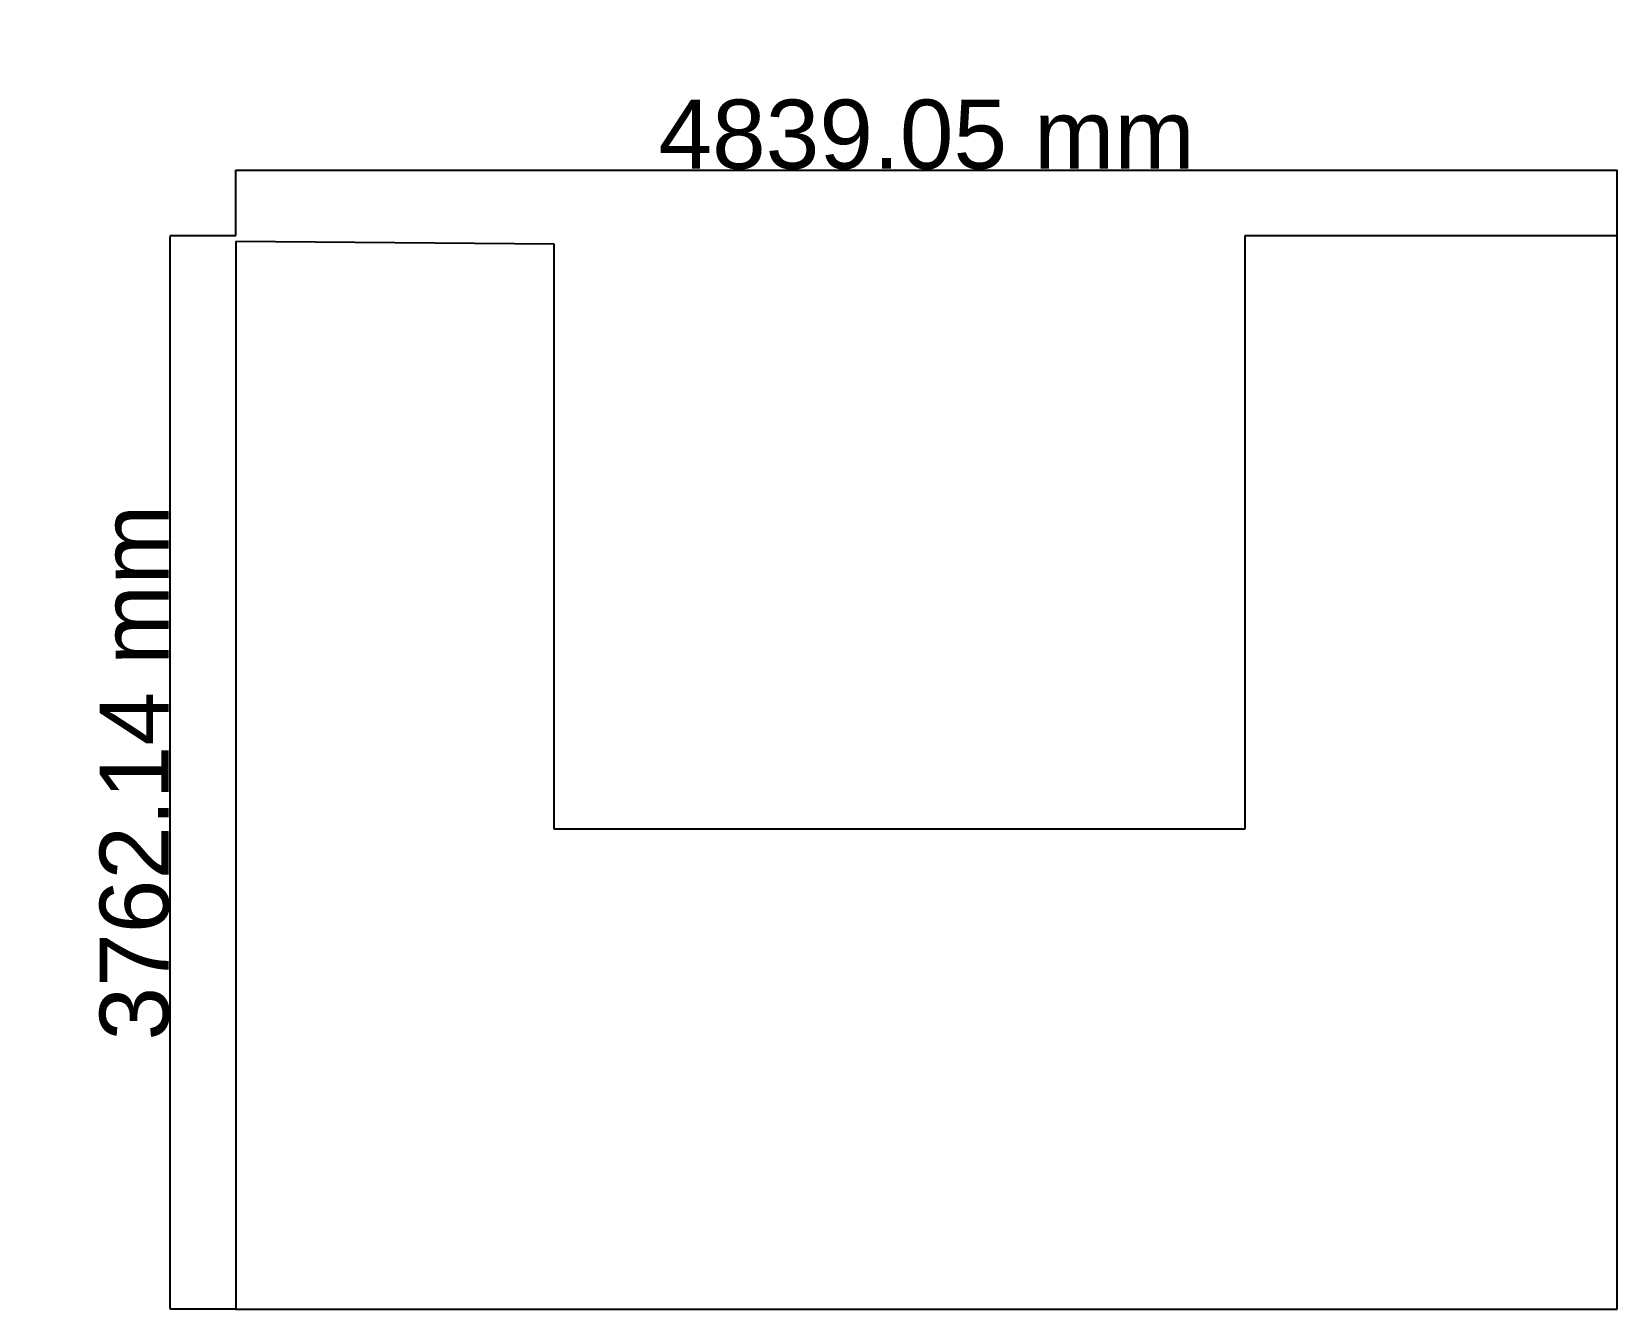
# Model space of a CAD drawing. Header units: millimetres. Extents: x -49 to 5505, y 574 to 5051.
import ezdxf

# ---------------------------------------------------------------- set-up
doc = ezdxf.new("R2010")
doc.units = ezdxf.units.MM
doc.styles.get("Standard").update_dxf_attribs({"font": 'arial.ttf'})
doc.dimstyles.new('ISO-25', dxfattribs={"dimtxt": 2.5, "dimasz": 2.5, "dimexe": 1.25, "dimexo": 0.625, "dimtad": 1, "dimtxsty": 'Standard', "dimcen": 2.5, "dimadec": 0, "dimazin": 0, "dimtfac": 1, "dimtmove": 0, "dimatfit": 3, "dimfxl": 1, "dimarcsym": 0})

# ---------------------------------------------------------------- blocks, each defined once
blk = doc.blocks.new('*D5')
at = {"color": 0, "lineweight": -2, "transparency": 16777216}
for p, q in [((665.9, 4336.8), (665.9, 4567.4)), ((668.4, 4566.2), (5502.5, 4566.2)), ((5505, 4336.8), (5505, 4567.4))]:
    blk.add_line(p, q, dxfattribs=at)
at = {"color": 0, "transparency": 16777216}
for points in [[(668.4, 4566.6), (668.4, 4565.7), (665.9, 4566.2)], [(5502.5, 4566.6), (5502.5, 4565.7), (5505, 4566.2)]]:
    blk.add_solid(points, dxfattribs=at)
at = {"layer": 'Defpoints', "color": 0, "transparency": 16777216}
for p in [(5505, 4566.2), (665.9, 4336.2), (5505, 4336.2)]:
    blk.add_point(p, dxfattribs=at)
at = {"color": 0, "transparency": 16777216, "insert": (3085.4, 4690.4), "char_height": 241.95, "attachment_point": 5}
blk.add_mtext('4839.05 mm', dxfattribs=at)
blk = doc.blocks.new('*D6')
at = {"color": 0, "lineweight": -2, "transparency": 16777216}
for p, q in [((665.3, 4336.2), (434.7, 4336.2)), ((435.9, 576.5), (435.9, 4333.7)), ((665.3, 574), (434.7, 574))]:
    blk.add_line(p, q, dxfattribs=at)
at = {"color": 0, "transparency": 16777216}
for points in [[(435.5, 4333.7), (436.3, 4333.7), (435.9, 4336.2)], [(435.5, 576.5), (436.3, 576.5), (435.9, 574)]]:
    blk.add_solid(points, dxfattribs=at)
at = {"layer": 'Defpoints', "color": 0, "transparency": 16777216}
for p in [(435.9, 4336.2), (665.9, 4336.2), (665.9, 574)]:
    blk.add_point(p, dxfattribs=at)
at = {"color": 0, "transparency": 16777216, "insert": (311.7, 2455.1), "char_height": 241.95, "attachment_point": 5, "rotation": 90}
blk.add_mtext('3762.14 mm', dxfattribs=at)

msp = doc.modelspace()

# ---------------------------------------------------------------- linework, layer by layer
for p, q in [((5504.962, 4336.162), (4200.609, 4336.162)), ((4200.609, 4336.162), (4200.609, 2256.038)), ((5504.962, 574.024), (5504.962, 4336.162)), ((665.911, 4316.256), (665.911, 574.024)), ((1781.084, 4306.304), (665.911, 4316.256)), ((1781.084, 2256.038), (1781.084, 4306.304)), ((4200.609, 2256.038), (1781.084, 2256.038)), ((665.911, 574.024), (5504.962, 574.024))]:
    msp.add_line(p, q)

# ---------------------------------------------------------------- dimensions: what is measured, and where the dimension line sits
for p1, p2, text, picture, middle in [((665.911, 4336.162), (5504.962, 4336.162), '4839.05 mm', '*D5', (3085.437, 4690.404)), ((665.911, 574.024), (665.911, 4336.162), '3762.14 mm', '*D6', (311.669, 2455.093))]:
    dim = msp.add_aligned_dim(p1=p1, p2=p2, distance=230, text=text, dimstyle='ISO-25', override={"dimtxt": 241.952543})
    dim.commit()
    dim.dimension.update_dxf_attribs({"geometry": picture, "text_midpoint": middle})

doc.saveas('drawing.dxf')
